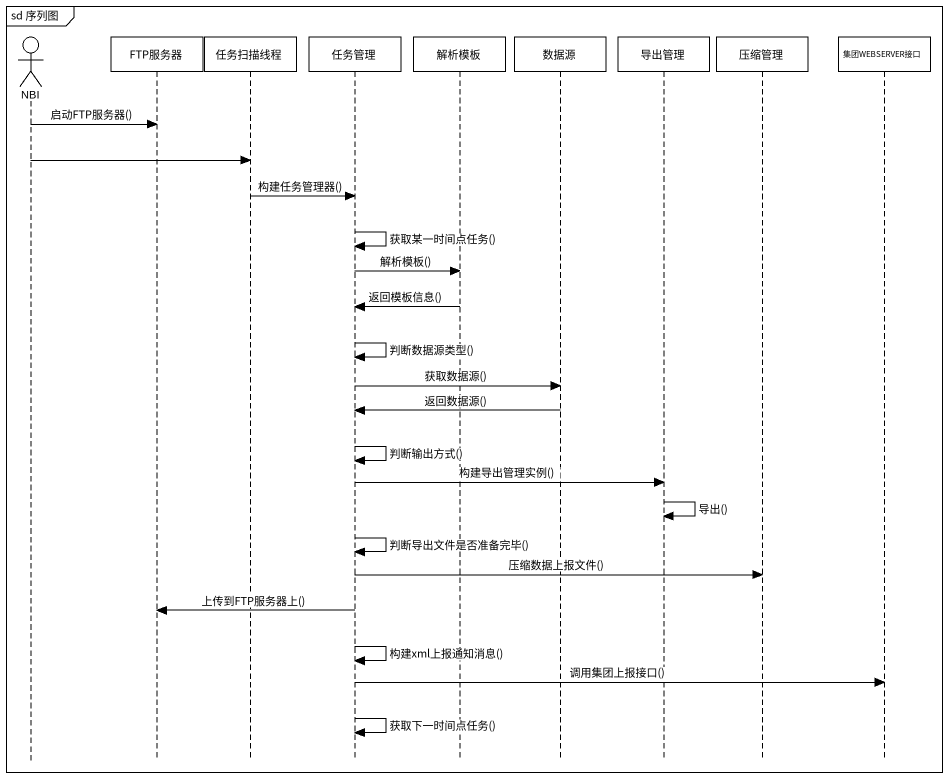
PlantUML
@startuml
mainframe sd 序列图
hide footbox
actor NBI
participant FTP服务器
participant 任务扫描线程
participant 任务管理
participant 解析模板
participant 数据源
participant 导出管理
participant 压缩管理
participant 集团WEBSERVER接口

NBI -> FTP服务器 : 启动FTP服务器()
NBI -> 任务扫描线程
任务扫描线程 -> 任务管理 : 构建任务管理器()
任务管理 -> 任务管理 : 获取某一时间点任务()
任务管理 -> 解析模板 : 解析模板()
解析模板 -> 任务管理 : 返回模板信息()
任务管理 -> 任务管理 : 判断数据源类型()
任务管理 -> 数据源 : 获取数据源()
数据源 -> 任务管理 : 返回数据源()
任务管理 -> 任务管理 : 判断输出方式()
任务管理 -> 导出管理 : 构建导出管理实例()
导出管理 -> 导出管理 : 导出()
任务管理 -> 任务管理 : 判断导出文件是否准备完毕()
任务管理 -> 压缩管理 : 压缩数据上报文件()
任务管理 -> FTP服务器 : 上传到FTP服务器上()
任务管理 -> 任务管理 : 构建xml上报通知消息()
任务管理 -> 集团WEBSERVER接口 : 调用集团上报接口()
任务管理 -> 任务管理 : 获取下一时间点任务()
@enduml
